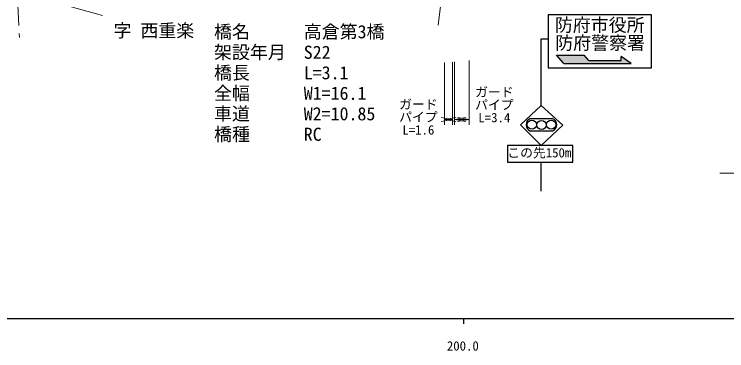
# Model space of a CAD drawing. Units: millimetres, scale not verified. Extents: x 40000 to 680000, y 20000 to 380000.
# Drawn here: x 180363 to 319306, y 198715 to 264374 of the extents above; entities that cross this region are included whole.
import ezdxf
from ezdxf.enums import TextEntityAlignment as Align

# ---------------------------------------------------------------- set-up
doc = ezdxf.new("R2010")
doc.units = ezdxf.units.MM
doc.header["$LTSCALE"] = 1000
doc.linetypes.add('DASHED', pattern=[7.5, 6, -1.5])
for name, color, linetype, lineweight in [('M-BGD', 7, 'Continuous', 13), ('M-STR-HTXT', 7, 'Continuous', 13), ('M-STR-STRC', 7, 'Continuous', 13), ('M-TTL-BAND', 7, 'Continuous', 25)]:
    doc.layers.add(name, color=color, linetype=linetype, lineweight=lineweight)
doc.layers.add('M-BMK-HTXT', color=7, linetype='Continuous')
doc.styles.add('ＭＳ ゴシック', font='')
doc.styles.get('ＭＳ ゴシック').set_extended_font_data('MS Gothic')

# ---------------------------------------------------------------- blocks, each defined once
blk = doc.blocks.new('open_arrow')
at = {"color": 0, "linetype": 'Continuous', "lineweight": -2}
blk.add_lwpolyline([(7.5, 1.25), (0, 0), (7.5, -1.25)], dxfattribs=at)

msp = doc.modelspace()

# ---------------------------------------------------------------- hatches: boundary and pattern name
at = {"layer": 'M-STR-STRC'}
msp.add_hatch(color=256, dxfattribs=at).paths.add_polyline_path([(300697, 254754), (298705, 256142), (298705, 255369), (292435, 255369), (291515, 256366), (286078, 256366), (287533, 254754)])

# ---------------------------------------------------------------- linework, layer by layer
at = {"layer": 'M-BGD', "linetype": 'DASHED'}
for p, q in [((263027, 262224), (264145, 271165)), ((180986, 268140), (181385, 259860))]:
    msp.add_line(p, q, dxfattribs=at)
at = {"layer": 'M-BGD'}
for p, q in [((182524, 268340), (197543, 264121)), ((317950, 233335), (335977, 233335))]:
    msp.add_line(p, q, dxfattribs=at)
at = {"layer": 'M-STR-HTXT'}
for p, q in [((264236, 254934), (264236, 242827)), ((265833, 255041), (265833, 242827)), ((266194, 255075), (266194, 242827)), ((269081, 255350), (269081, 242827)), ((264236, 243827), (265833, 243827)), ((266194, 243827), (269081, 243827))]:
    msp.add_line(p, q, dxfattribs=at)
at = {"layer": 'M-STR-STRC', "lineweight": 25}
for p, q in [((284456, 264243), (284456, 253942)), ((304652, 264243), (284456, 264243)), ((304653, 253942), (304652, 264243)), ((283117, 259588), (284561, 259588)), ((283117, 246598), (283117, 259588)), ((286078, 256366), (291515, 256366)), ((287533, 254754), (286078, 256366)), ((292435, 255369), (291515, 256366)), ((298705, 255369), (298705, 256142)), ((300697, 254754), (298705, 256142)), ((287533, 254754), (300697, 254754)), ((292435, 255369), (298705, 255369)), ((284456, 253942), (304653, 253942)), ((279095, 242816), (283117, 246598)), ((283117, 246598), (287324, 242744)), ((281045, 244050), (285290, 244050)), ((279095, 242816), (283117, 238794)), ((287324, 242744), (283117, 238794)), ((285290, 241574), (281045, 241574)), ((289273, 238794), (276574, 238794)), ((276574, 238794), (276574, 235508)), ((289273, 235508), (289273, 238794)), ((276574, 235508), (289273, 235508)), ((283117, 229836), (283117, 235508))]:
    msp.add_line(p, q, dxfattribs=at)
for centre in [(281302, 242819), (283190, 242763), (285061, 242835)]:
    msp.add_circle(centre, 900, dxfattribs=at)
for centre, start, end in [((281498, 242812), 110.11841, 249.882), ((284837, 242812), 290.11841, 69.882)]:
    msp.add_arc(centre, 1319, start, end, dxfattribs=at)
at = {"layer": 'M-TTL-BAND'}
for p, q in [((40000, 205000), (579000, 205000)), ((268000, 205000), (268000, 204000))]:
    msp.add_line(p, q, dxfattribs=at)

# ---------------------------------------------------------------- block references
at = {"layer": 'M-STR-HTXT', "xscale": 300, "yscale": 300, "rotation": 180}
for p in [(265833, 243827), (269081, 243827)]:
    msp.add_blockref('open_arrow', p, dxfattribs=at)
at = {"layer": 'M-STR-HTXT', "xscale": 300, "yscale": 300}
for p in [(264236, 243827), (266194, 243827)]:
    msp.add_blockref('open_arrow', p, dxfattribs=at)

# ---------------------------------------------------------------- texts
at = {"layer": 'M-BMK-HTXT', "style": 'ＭＳ ゴシック'}
msp.add_text('字 西重楽', height=2566, dxfattribs=at).set_placement((199716, 259135), align=Align.BOTTOM_LEFT)
at = {"layer": 'M-STR-HTXT', "style": 'ＭＳ ゴシック'}
for s, p in [('橋名\u3000\u3000\u3000高倉第3橋', (219317, 262242)), ('架設年月\u3000S22', (219317, 258242)), ('橋長\u3000\u3000\u3000L=3.1', (219317, 254242)), ('全幅\u3000\u3000\u3000W1=16.1', (219317, 250242)), ('車道\u3000\u3000\u3000W2=10.85', (219317, 246242)), ('橋種\u3000\u3000\u3000RC', (219317, 242242))]:
    msp.add_text(s, height=2566, dxfattribs=at).set_placement(p, align=Align.TOP_LEFT)
for s, p in [('ガード', (273985, 247740)), ('ガード', (259169, 245345)), ('パイプ', (273985, 245240)), ('パイプ', (259169, 242845)), ('L=3.4', (273985, 242740)), ('L=1.6', (259169, 240345))]:
    msp.add_text(s, height=1833, dxfattribs=at).set_placement(p, align=Align.BOTTOM_CENTER)
at = {"layer": 'M-STR-STRC', "style": 'ＭＳ ゴシック'}
for s, height, p in [('防府市役所', 2566, (285785, 260225)), ('防府警察署', 2566, (285867, 256726)), ('この先150m', 1833, (276509, 235887))]:
    msp.add_text(s, height=height, dxfattribs=at).set_placement(p, align=Align.BOTTOM_LEFT)
at = {"layer": 'M-TTL-BAND', "style": 'ＭＳ ゴシック'}
msp.add_text('200.0', height=1833, dxfattribs=at).set_placement((267844, 198195), align=Align.BOTTOM_CENTER)

doc.saveas('drawing.dxf')
